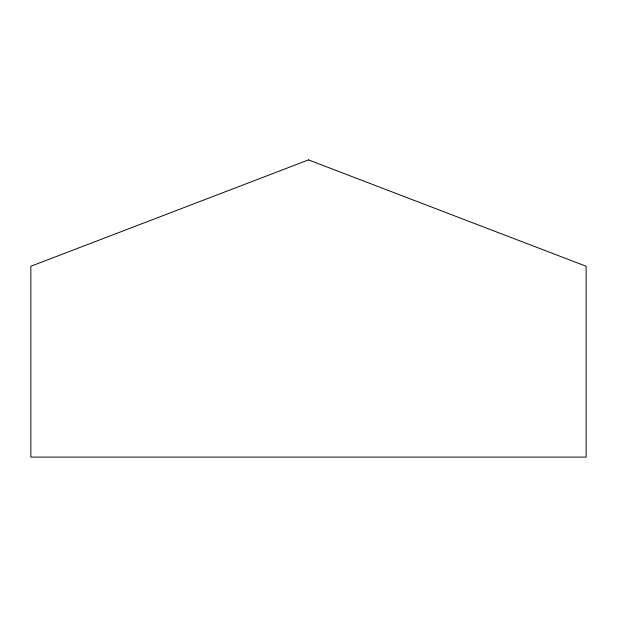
<?xml version="1.0" encoding="UTF-8"?>
<svg xmlns="http://www.w3.org/2000/svg" width="617" height="617" viewBox="0 0 617 617"><rect width="100%" height="100%" fill="white"/><g stroke="black" fill="none" stroke-linecap="round" stroke-linejoin="round"><path stroke-width="0.93" d="M308.5 159.896L30.85 266.266L30.85 457.104L586.15 457.104L586.15 266.266L308.5 159.896"/></g></svg>
